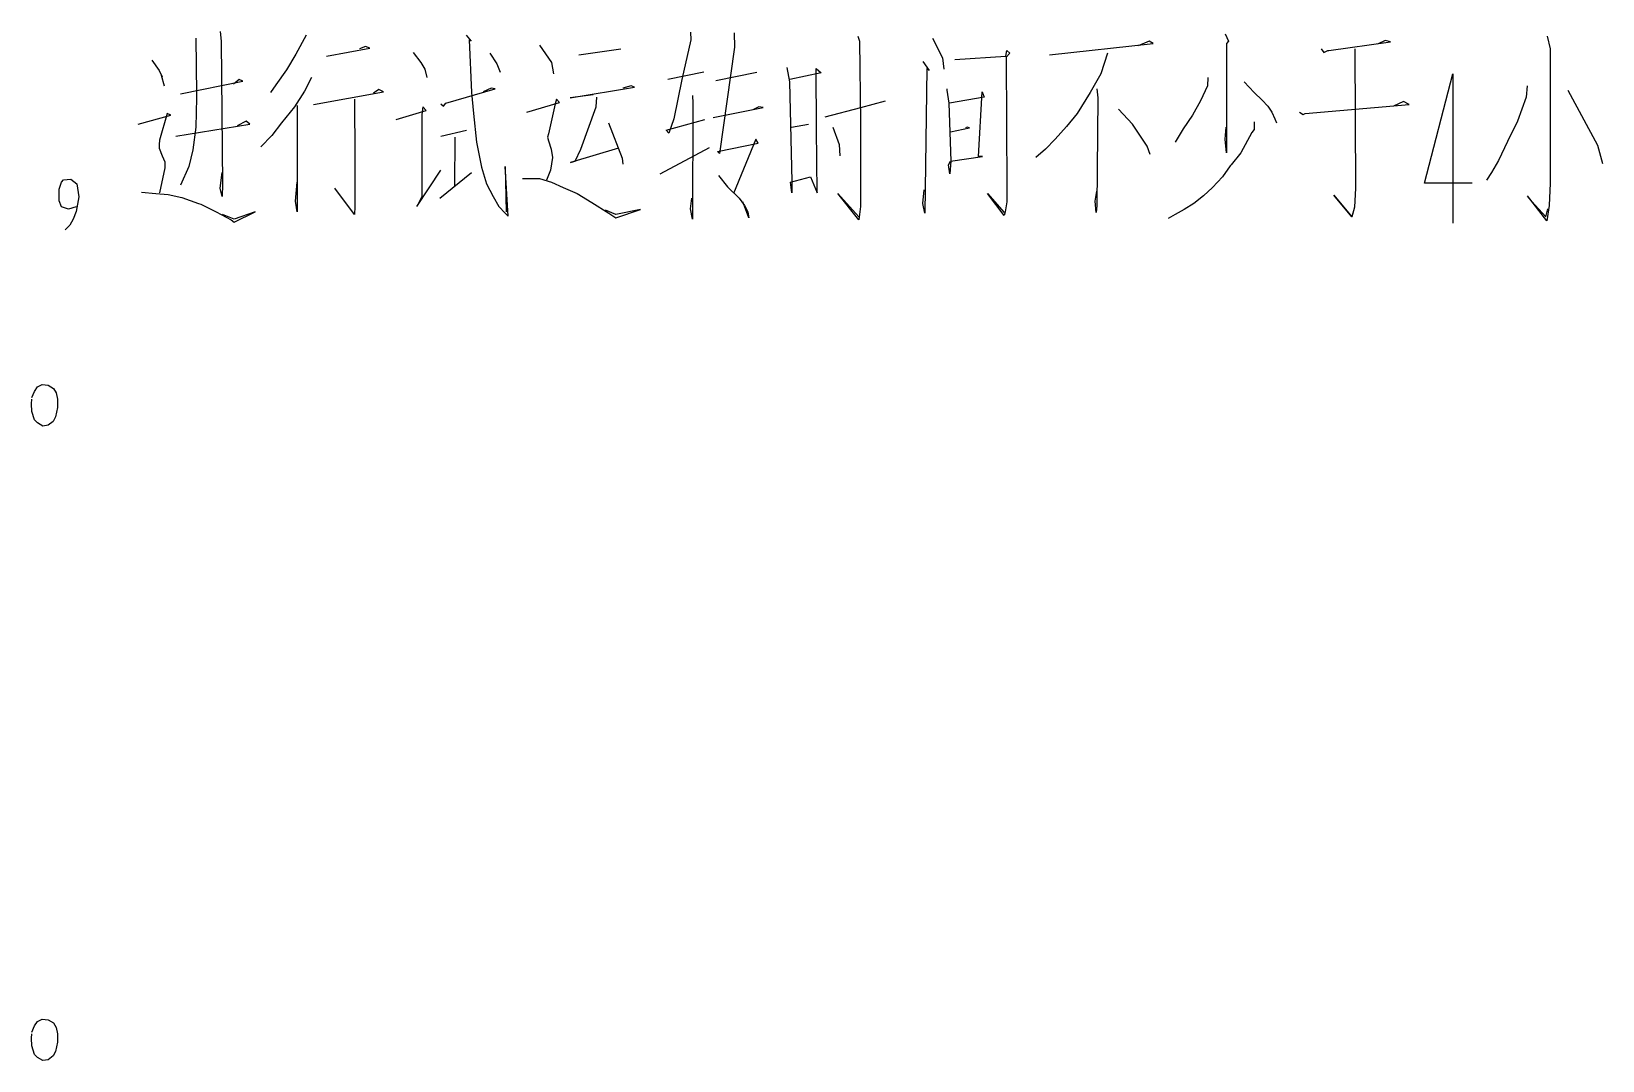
# Model space of a CAD drawing. Extents: x 0 to 2376, y 0 to 3364.
# Drawn here: x 2045.5 to 2208.8, y 2901.7 to 3008.7 of the extents above; entities that cross this region are included whole.
import ezdxf

# ---------------------------------------------------------------- set-up
doc = ezdxf.new("R2010")
doc.units = 0
doc.header["$MEASUREMENT"] = 0
doc.layers.add('6', color=7, linetype='Continuous')
doc.layers.add('8', color=7, linetype='Continuous')

# ---------------------------------------------------------------- blocks, each defined once
blk = doc.blocks.new('BLKENT139')
at = {"layer": '8', "color": 2, "linetype": 'Continuous'}
for p, q in [((2065.1, 3008.72), (2065.2, 3007.7)), ((2113.99, 3008.64), (2114.04, 3007.85)), ((2118.54, 3008.56), (2118.59, 3007.07)), ((2169.57, 3008.48), (2169.94, 3007.7)), ((2062.59, 3008.01), (2062.64, 3002.21)), ((2065.2, 3007.7), (2065.36, 2992.79)), ((2074.04, 3008.32), (2072.99, 3006.36)), ((2076.18, 3006.13), (2080.68, 3006.99)), ((2080.21, 3007.15), (2079.58, 3006.91)), ((2080.68, 3006.99), (2080.21, 3007.15)), ((2090.67, 3008.32), (2091.19, 3007.7)), ((2091.19, 3007.7), (2090.98, 3007.85)), ((2090.98, 3007.85), (2091.24, 3002.36)), ((2098.3, 3007.3), (2099.56, 3005.5)), ((2102.38, 3006.28), (2106.77, 3006.91)), ((2114.04, 3007.85), (2113.1, 3003.7)), ((2118.59, 3007.07), (2117.02, 2996.01)), ((2131.4, 3008.24), (2131.56, 3007.7)), ((2131.56, 3007.7), (2131.66, 2999.3)), ((2139.14, 3008.01), (2140.18, 3005.97)), ((2146.77, 3006.13), (2146.88, 3006.75)), ((2146.88, 3006.75), (2147.19, 3006.44)), ((2151.32, 3006.28), (2162.09, 3007.46)), ((2161.67, 3007.7), (2160.52, 3007.22)), ((2162.09, 3007.46), (2161.67, 3007.7)), ((2169.94, 3007.7), (2169.73, 3007.46)), ((2169.73, 3007.46), (2169.73, 2996.09)), ((2179.56, 3006.91), (2179.82, 3006.52)), ((2179.82, 3006.52), (2180.24, 3006.75)), ((2180.24, 3006.75), (2180.34, 3006.75)), ((2180.34, 3006.75), (2186.77, 3007.62)), ((2183.06, 3006.91), (2183.11, 2992.4)), ((2186.2, 3007.77), (2185.41, 3007.38)), ((2186.77, 3007.62), (2186.2, 3007.77)), ((2203.06, 3008.24), (2203.37, 3006.91)), ((2203.37, 3006.91), (2203.37, 2992.95)), ((2057.99, 3005.73), (2058.77, 3004.64)), ((2072.99, 3006.36), (2072, 3004.72)), ((2085.18, 3006.52), (2085.96, 3005.5)), ((2085.96, 3005.5), (2086.38, 3004.79)), ((2093.13, 3006.44), (2093.86, 3005.34)), ((2093.86, 3005.34), (2094.22, 3004.48)), ((2099.56, 3005.5), (2099.77, 3004.32)), ((2138.14, 3005.58), (2138.82, 3004.64)), ((2140.18, 3005.97), (2140.34, 3004.79)), ((2141.49, 3005.81), (2146.77, 3006.13)), ((2147.19, 3006.44), (2146.82, 3006.05)), ((2146.82, 3006.05), (2146.88, 2992.32)), ((2157.33, 3006.44), (2156.65, 3004.32)), ((2058.77, 3004.64), (2059.09, 3004.01)), ((2058.98, 3004.17), (2059.3, 3003.07)), ((2060.97, 3002.21), (2067.45, 3003.54)), ((2060.97, 3002.21), (2067.45, 3003.54)), ((2067.09, 3003.7), (2066.51, 3003.22)), ((2067.09, 3003.7), (2066.51, 3003.22)), ((2067.45, 3003.54), (2067.09, 3003.7)), ((2067.45, 3003.54), (2067.09, 3003.7)), ((2072, 3004.72), (2070.9, 3003.15)), ((2074.62, 3003.93), (2073.88, 3002.52)), ((2086.38, 3004.79), (2086.59, 3003.93)), ((2115.4, 3004.48), (2111.63, 3003.7)), ((2113.1, 3003.7), (2112.26, 2999.62)), ((2116.65, 3003.62), (2120.89, 3004.48)), ((2124.03, 3004.95), (2124.29, 3003.46)), ((2124.29, 3003.46), (2124.55, 2993.11)), ((2127.58, 3004.4), (2124.34, 3003.7)), ((2127.11, 2998.6), (2127.06, 3004.87)), ((2127.06, 3004.87), (2127.58, 3004.4)), ((2138.56, 3004.87), (2138.35, 2989.81)), ((2138.82, 3004.64), (2138.56, 3004.87)), ((2156.65, 3004.32), (2155.56, 3002.36)), ((2167.79, 3003.93), (2167.74, 3003.07)), ((2171.56, 3003.46), (2172.6, 3002.36)), ((2190.3, 2992.95), (2193.23, 3004.31)), ((2193.23, 3004.31), (2193.23, 2988.79)), ((2062.64, 3002.21), (2062.64, 3001.81)), ((2070.9, 3003.15), (2070.33, 3002.36)), ((2073.88, 3002.52), (2072.84, 3000.87)), ((2074.82, 3001.11), (2082.09, 3002.44)), ((2081.62, 3002.68), (2081.05, 3002.28)), ((2082.09, 3002.44), (2081.62, 3002.68)), ((2088.58, 3001.26), (2093.7, 3002.75)), ((2091.24, 3002.36), (2091.45, 3000.17)), ((2093.28, 3002.83), (2092.45, 3002.44)), ((2093.7, 3002.75), (2093.28, 3002.83)), ((2101.49, 3001.81), (2108.18, 3002.91)), ((2103.9, 3002.13), (2101.49, 3001.81)), ((2104.21, 3000.87), (2104.26, 3001.89)), ((2107.82, 3003.07), (2106.98, 3002.83)), ((2108.18, 3002.91), (2107.82, 3003.07)), ((2114.2, 3002.05), (2114.25, 3001.26)), ((2140.65, 3002.75), (2140.65, 3002.6)), ((2140.65, 3002.6), (2140.86, 3001.26)), ((2144.52, 3001.89), (2140.92, 3001.26)), ((2143.95, 2995.7), (2144.31, 3002.44)), ((2144.31, 3002.44), (2144.52, 3001.89)), ((2155.56, 3002.36), (2154.2, 3000.17)), ((2156.24, 3002.75), (2156.34, 3001.81)), ((2167.74, 3003.07), (2167.01, 3001.5)), ((2172.6, 3002.36), (2173.44, 3001.58)), ((2200.86, 3001.89), (2199.97, 2999.38)), ((2200.97, 3003.07), (2200.86, 3001.89)), ((2205.2, 3002.6), (2208.29, 2996.87)), ((2062.64, 3001.81), (2062.59, 2998.75)), ((2072.84, 3000.87), (2071.48, 2999.22)), ((2073.1, 3001.03), (2073.1, 2989.97)), ((2079.06, 3001.66), (2079.11, 2995.62)), ((2083.4, 2999.54), (2086.54, 3000.48)), ((2086.17, 3000.87), (2086.07, 3000.09)), ((2086.54, 3000.48), (2086.17, 3000.87)), ((2088.05, 3001.19), (2088.31, 3000.95)), ((2088.31, 3000.95), (2088.58, 3001.26)), ((2096.99, 3000.32), (2100.39, 3001.34)), ((2099.92, 3001.19), (2099.24, 2998.05)), ((2100.08, 3001.66), (2099.92, 3001.19)), ((2100.39, 3001.34), (2100.08, 3001.66)), ((2102.59, 2996.48), (2104.21, 3000.87)), ((2114.25, 3001.26), (2114.2, 2989.19)), ((2116.34, 2999.77), (2121.57, 3000.79)), ((2121.1, 3000.87), (2120.47, 3000.56)), ((2121.57, 3000.79), (2121.1, 3000.87)), ((2128, 2999.85), (2131.71, 3000.79)), ((2131.71, 3000.79), (2134.28, 3001.5)), ((2140.86, 3001.26), (2141.07, 2995.22)), ((2156.34, 3001.81), (2156.24, 2990.6)), ((2159.95, 2999.07), (2158.48, 3000.64)), ((2167.01, 3001.5), (2166.17, 3000.01)), ((2173.44, 3001.58), (2174.01, 3000.95)), ((2174.01, 3000.95), (2174.43, 3000.32)), ((2174.43, 3000.32), (2174.75, 2999.62)), ((2177.31, 3000.32), (2177.67, 3000.09)), ((2177.88, 3000.17), (2188.71, 3001.11)), ((2188.13, 3001.42), (2187.09, 3000.95)), ((2188.71, 3001.11), (2188.13, 3001.42)), ((2056.58, 2999.07), (2059.97, 3000.01)), ((2059.61, 3000.17), (2058.82, 2997.42)), ((2059.97, 3000.01), (2059.61, 3000.17)), ((2060.5, 2997.81), (2068.18, 2999.07)), ((2060.5, 2997.81), (2068.18, 2999.07)), ((2062.59, 2998.75), (2062.28, 2996.4)), ((2067.82, 2999.38), (2066.88, 2998.91)), ((2068.18, 2999.07), (2067.82, 2999.38)), ((2068.18, 2999.07), (2067.82, 2999.38)), ((2071.48, 2999.22), (2070.48, 2997.89)), ((2086.07, 3000.09), (2086.07, 2991.54)), ((2091.45, 3000.17), (2091.77, 2997.19)), ((2105.46, 2999.22), (2106.88, 2995.54)), ((2111.48, 2998.44), (2115.5, 2999.54)), ((2112.26, 2999.62), (2111.74, 2998.13)), ((2124.5, 2998.75), (2126.28, 2999.07)), ((2127.16, 2991.93), (2127.11, 2998.6)), ((2128.78, 2998.75), (2129.46, 2996.95)), ((2131.66, 2999.3), (2131.66, 2994.21)), ((2141.02, 2998.28), (2143.01, 2998.68)), ((2142.75, 2998.75), (2142.59, 2998.68)), ((2143.01, 2998.68), (2142.75, 2998.75)), ((2153.1, 2998.83), (2151.9, 2997.5)), ((2154.2, 3000.17), (2153.1, 2998.83)), ((2161.46, 2996.79), (2159.95, 2999.07)), ((2165.23, 2998.6), (2164.39, 2997.19)), ((2166.17, 3000.01), (2165.23, 2998.6)), ((2169.57, 2997.5), (2169.67, 2998.75)), ((2172.6, 2999.3), (2172.6, 2998.52)), ((2174.75, 2999.62), (2174.9, 2999.22)), ((2177.67, 3000.09), (2177.88, 3000.17)), ((2199.97, 2999.38), (2198.93, 2997.26)), ((2058.82, 2997.42), (2058.77, 2996.95)), ((2058.77, 2996.95), (2058.77, 2996.56)), ((2070.48, 2997.89), (2069.33, 2996.72)), ((2088.05, 2997.81), (2090.72, 2998.44)), ((2089.52, 2997.73), (2089.46, 2992.64)), ((2091.77, 2997.19), (2092.29, 2994.6)), ((2099.24, 2998.05), (2099.14, 2997.73)), ((2099.14, 2997.73), (2099.24, 2997.34)), ((2099.24, 2997.34), (2099.5, 2996.48)), ((2111.74, 2998.13), (2111.48, 2998.44)), ((2116.81, 2996.24), (2121.05, 2997.11)), ((2120.78, 2997.5), (2118.48, 2991.85)), ((2121.05, 2997.11), (2120.78, 2997.5)), ((2129.46, 2996.95), (2129.52, 2995.77)), ((2151.9, 2997.5), (2150.9, 2996.48)), ((2169.73, 2996.09), (2169.57, 2997.5)), ((2172.34, 2998.21), (2171.19, 2996.09)), ((2172.6, 2998.52), (2172.34, 2998.21)), ((2198.93, 2997.26), (2197.99, 2995.3)), ((2058.77, 2996.56), (2059.09, 2995.77)), ((2059.09, 2995.77), (2059.35, 2995.15)), ((2062.28, 2996.4), (2061.86, 2994.68)), ((2079.11, 2995.62), (2079.11, 2990.52)), ((2099.66, 2995.62), (2099.45, 2994.28)), ((2099.5, 2996.48), (2099.66, 2995.62)), ((2106.51, 2996.56), (2101.54, 2995.07)), ((2102.01, 2995.22), (2102.59, 2996.48)), ((2106.88, 2995.54), (2106.98, 2994.91)), ((2110.85, 2993.89), (2115.97, 2996.64)), ((2117.02, 2996.01), (2116.81, 2996.24)), ((2141.02, 2995.22), (2144.37, 2995.7)), ((2144.37, 2995.7), (2143.95, 2995.7)), ((2150.9, 2996.48), (2149.91, 2995.62)), ((2161.78, 2995.93), (2161.46, 2996.79)), ((2171.19, 2996.09), (2170.2, 2994.83)), ((2197.99, 2995.3), (2197.26, 2994.05)), ((2208.29, 2996.87), (2208.81, 2994.99)), ((2059.35, 2994.52), (2058.82, 2991.93)), ((2059.35, 2995.15), (2059.35, 2994.52)), ((2061.86, 2994.68), (2060.97, 2992.72)), ((2065.1, 2992.4), (2065.31, 2994.05)), ((2085.54, 2990.52), (2088.05, 2994.28)), ((2087.95, 2991.38), (2091.24, 2994.05)), ((2092.29, 2994.6), (2092.81, 2992.87)), ((2095.06, 2989.5), (2094.75, 2994.68)), ((2094.75, 2994.68), (2094.85, 2989.97)), ((2099.45, 2994.28), (2099.03, 2993.26)), ((2101.54, 2995.07), (2102.01, 2995.22)), ((2116.92, 2993.73), (2117.86, 2992.56)), ((2131.66, 2994.21), (2131.66, 2990.52)), ((2140.81, 2994.83), (2141.02, 2995.22)), ((2140.97, 2993.89), (2140.81, 2994.83)), ((2141.07, 2995.22), (2140.97, 2993.89)), ((2170.09, 2994.75), (2169.31, 2993.58)), ((2170.2, 2994.83), (2170.09, 2994.75)), ((2197.26, 2994.05), (2196.73, 2993.26)), ((2048.37, 2992.31), (2048.63, 2993.03)), ((2048.37, 2991.11), (2048.37, 2992.31)), ((2048.63, 2993.03), (2048.84, 2993.27)), ((2048.84, 2993.27), (2049.57, 2993.35)), ((2049.57, 2993.35), (2050.2, 2992.87)), ((2050.2, 2992.87), (2050.41, 2991.51)), ((2065.31, 2991.54), (2065.1, 2992.4)), ((2065.36, 2992.79), (2065.31, 2991.54)), ((2072.94, 2991.07), (2073.1, 2993.03)), ((2079.06, 2989.66), (2077.02, 2992.4)), ((2092.81, 2992.87), (2093.49, 2991.54)), ((2096.52, 2993.42), (2098.3, 2993.42)), ((2098.3, 2993.42), (2099.56, 2993.03)), ((2099.56, 2993.03), (2100.76, 2992.48)), ((2100.76, 2992.48), (2102.22, 2991.85)), ((2117.86, 2992.56), (2119.06, 2991.38)), ((2124.39, 2993.03), (2126.48, 2993.58)), ((2124.55, 2991.93), (2124.39, 2993.03)), ((2124.55, 2993.11), (2124.55, 2991.93)), ((2126.48, 2993.58), (2127.16, 2991.93)), ((2138.14, 2990.83), (2138.3, 2992.24)), ((2146.88, 2992.32), (2146.88, 2990.99)), ((2156.08, 2991.07), (2156.24, 2992.09)), ((2168.26, 2992.48), (2167.32, 2991.62)), ((2169.31, 2993.58), (2168.26, 2992.48)), ((2183.11, 2992.4), (2183.01, 2990.44)), ((2195.24, 2992.95), (2190.3, 2992.95)), ((2203.37, 2992.95), (2203.27, 2990.6)), ((2048.63, 2990.47), (2048.37, 2991.11)), ((2049.36, 2990.23), (2048.63, 2990.47)), ((2050.14, 2990.47), (2049.36, 2990.23)), ((2050.41, 2991.51), (2050.14, 2989.99)), ((2056.94, 2992.01), (2058.41, 2991.85)), ((2058.41, 2991.85), (2059.71, 2991.77)), ((2059.71, 2991.77), (2061.13, 2991.46)), ((2061.13, 2991.46), (2062.85, 2990.83)), ((2062.85, 2990.83), (2063.11, 2990.75)), ((2063.11, 2990.75), (2064.68, 2989.97)), ((2073.1, 2989.97), (2072.94, 2991.07)), ((2079.11, 2990.52), (2079.06, 2989.66)), ((2086.07, 2991.54), (2085.54, 2990.52)), ((2093.49, 2991.54), (2094.07, 2990.52)), ((2094.07, 2990.52), (2094.75, 2989.81)), ((2102.22, 2991.85), (2103.74, 2990.91)), ((2103.74, 2990.91), (2105.52, 2989.81)), ((2113.99, 2990.28), (2114.14, 2991.38)), ((2119.06, 2991.38), (2119.63, 2990.6)), ((2120.05, 2989.34), (2119.43, 2990.99)), ((2119.63, 2990.6), (2119.95, 2989.97)), ((2131.5, 2989.11), (2129.31, 2991.85)), ((2129.31, 2991.85), (2131.5, 2989.42)), ((2131.66, 2990.52), (2131.5, 2989.11)), ((2138.35, 2989.81), (2138.14, 2990.83)), ((2146.61, 2989.58), (2144.89, 2991.85)), ((2144.89, 2991.85), (2146.61, 2989.89)), ((2146.88, 2990.99), (2146.72, 2989.97)), ((2156.18, 2989.89), (2156.08, 2991.07)), ((2156.24, 2990.6), (2156.18, 2989.89)), ((2166.33, 2990.83), (2165.33, 2990.21)), ((2167.32, 2991.62), (2166.33, 2990.83)), ((2182.75, 2989.42), (2180.86, 2991.7)), ((2180.86, 2991.7), (2182.75, 2989.42)), ((2183.01, 2990.44), (2182.75, 2989.42)), ((2203.01, 2989.03), (2201.02, 2991.62)), ((2201.07, 2991.46), (2202.9, 2989.42)), ((2203.27, 2990.6), (2203.01, 2989.03)), ((2049.83, 2989.19), (2049.47, 2988.55)), ((2050.14, 2989.99), (2049.83, 2989.19)), ((2064.68, 2989.97), (2066.25, 2989.11)), ((2066.56, 2989.19), (2065.36, 2989.66)), ((2066.25, 2989.11), (2066.56, 2988.87)), ((2066.56, 2988.87), (2068.76, 2989.97)), ((2068.76, 2989.97), (2066.56, 2989.19)), ((2094.75, 2989.81), (2095.06, 2989.5)), ((2106.25, 2989.66), (2105.15, 2990.13)), ((2105.52, 2989.81), (2106.25, 2989.34)), ((2106.25, 2989.34), (2108.81, 2990.21)), ((2108.81, 2990.21), (2106.25, 2989.66)), ((2114.2, 2989.19), (2113.99, 2990.28)), ((2119.95, 2989.97), (2120.05, 2989.34)), ((2146.72, 2989.97), (2146.61, 2989.58)), ((2164.39, 2989.66), (2163.66, 2989.26)), ((2165.33, 2990.21), (2164.39, 2989.66)), ((2182.75, 2989.42), (2182.9, 2989.81)), ((2202.9, 2989.42), (2203.11, 2990.28)), ((2049.47, 2988.55), (2048.99, 2988.07)), ((2045.54, 2970.63), (2045.81, 2971.27)), ((2045.81, 2971.27), (2046.12, 2971.75)), ((2046.12, 2971.75), (2046.59, 2971.99)), ((2046.59, 2971.99), (2047.22, 2971.91)), ((2047.22, 2971.91), (2047.79, 2971.59)), ((2047.79, 2971.59), (2048.05, 2971.11)), ((2048.05, 2971.11), (2048.21, 2970.47)), ((2045.49, 2969.99), (2045.54, 2970.47)), ((2045.54, 2969.19), (2045.49, 2969.99)), ((2045.81, 2968.31), (2045.54, 2969.19)), ((2048.21, 2969.59), (2048, 2968.63)), ((2048.21, 2970.47), (2048.21, 2969.59)), ((2046.12, 2967.99), (2045.81, 2968.31)), ((2046.69, 2967.67), (2046.12, 2967.99)), ((2047.22, 2967.75), (2046.69, 2967.67)), ((2047.74, 2968.15), (2047.22, 2967.75)), ((2048, 2968.63), (2047.74, 2968.15)), ((2045.8, 2905.27), (2046.12, 2905.75)), ((2046.12, 2905.75), (2046.59, 2905.99)), ((2046.59, 2905.99), (2047.22, 2905.91)), ((2047.22, 2905.91), (2047.79, 2905.59)), ((2047.79, 2905.59), (2048.05, 2905.11)), ((2045.49, 2903.99), (2045.54, 2904.47)), ((2045.54, 2903.19), (2045.49, 2903.99)), ((2045.54, 2904.63), (2045.8, 2905.27)), ((2048.05, 2905.11), (2048.21, 2904.47)), ((2048.21, 2904.47), (2048.21, 2903.59)), ((2045.8, 2902.31), (2045.54, 2903.19)), ((2046.12, 2901.99), (2045.8, 2902.31)), ((2048, 2902.63), (2047.74, 2902.15)), ((2048.21, 2903.59), (2048, 2902.63)), ((2046.69, 2901.67), (2046.12, 2901.99)), ((2047.22, 2901.75), (2046.69, 2901.67)), ((2047.74, 2902.15), (2047.22, 2901.75))]:
    blk.add_line(p, q, dxfattribs=at)

msp = doc.modelspace()

# ---------------------------------------------------------------- block references
at = {"layer": '6'}
msp.add_blockref('BLKENT139', (0, 0), dxfattribs=at)

doc.saveas('drawing.dxf')
